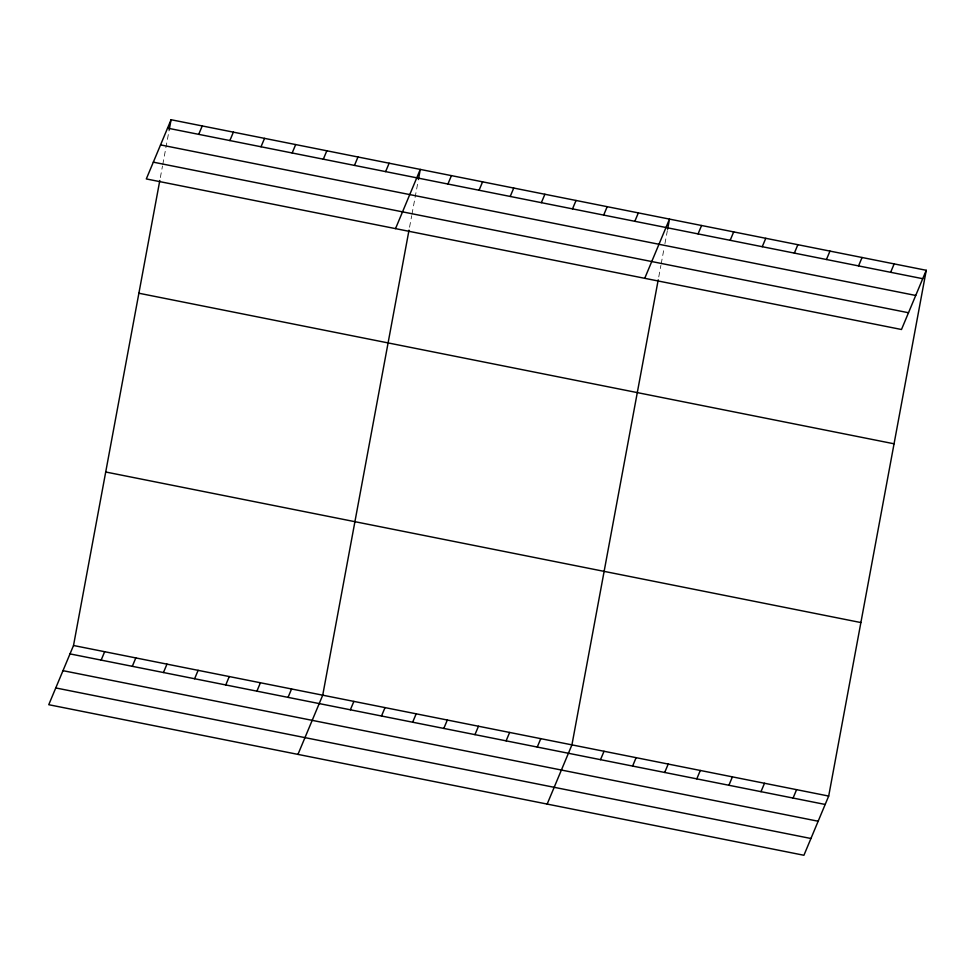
<?xml version="1.0" encoding="UTF-8"?>
<svg xmlns="http://www.w3.org/2000/svg" width="975" height="975" viewBox="0 0 975 975"><rect width="100%" height="100%" fill="white"/><g stroke="black" fill="none" stroke-linecap="round" stroke-linejoin="round"><path stroke-width="0.73" stroke-dasharray="4.88 3.66" d="M160.351 177.56L162.496 165.994M162.764 164.556L169.199 129.846M409.549 227.248L411.706 215.682M411.974 214.244L418.141 180.984M658.759 276.937L660.904 265.371M661.172 263.933L664.121 248.028M664.926 243.689L667.351 230.673"/><path stroke-width="1.46" d="M926.25 270.294L901.485 329.501L146.311 178.937L171.076 119.73L926.25 270.294L828.689 796.063L803.924 855.27L48.75 704.706L73.515 645.499L159.815 180.46M169.199 129.846L171.076 119.73M409.013 230.149L322.725 695.187L297.96 754.394M418.409 179.534L420.286 169.418L395.521 228.625M658.223 279.825L571.935 744.863L547.158 804.082M667.619 229.223L669.496 219.107L644.731 278.314M198.717 134.343L202.227 125.946M229.868 140.558L233.378 132.149M261.02 146.762L264.53 138.365M292.171 152.977L295.681 144.568M101.156 660.112L104.666 651.702M323.322 159.193L326.832 150.784M132.308 666.315L135.817 657.918M354.473 165.397L357.983 156.999M163.459 672.531L166.969 664.121M385.625 171.612L389.135 163.203M194.61 678.746L198.12 670.337M225.761 684.95L229.271 676.553M447.927 184.031L451.437 175.634M256.9 691.165L260.423 682.756M479.066 190.247L482.588 181.837M288.052 697.369L291.574 688.972M510.217 196.45L513.74 188.053M541.369 202.666L544.891 194.257M350.354 709.8L353.876 701.391M572.52 208.882L576.042 200.472M381.505 716.003L385.028 707.606M603.671 215.085L607.193 206.688M412.657 722.219L416.179 713.81M634.822 221.301L638.345 212.891M443.808 728.435L447.33 720.025M474.959 734.638L478.481 726.241M698.076 233.902L701.586 225.505M506.11 740.854L509.633 732.444M730.165 240.313L733.688 231.904M537.262 747.057L540.784 738.66M762.255 246.712L765.777 238.302M794.357 253.11L797.867 244.701M600.515 759.671L604.025 751.274M826.447 259.508L829.969 251.099M632.604 766.07L636.114 757.672M858.548 265.907L862.058 257.498M664.694 772.468L668.216 764.071M890.638 272.305L894.16 263.896M696.796 778.867L700.306 770.469M728.886 785.265L732.408 776.868M760.987 791.663L764.497 783.266M793.077 798.062L796.587 789.665M167.566 128.139L922.74 278.704M160.546 144.897L915.72 295.462M153.331 162.167L908.493 312.743M138.889 293.231L894.051 443.796M105.714 471.997L860.888 622.562M73.515 645.499L828.689 796.063M70.005 653.896L825.167 804.46M62.985 670.666L818.159 821.23M55.758 687.936L810.932 838.5"/></g></svg>
